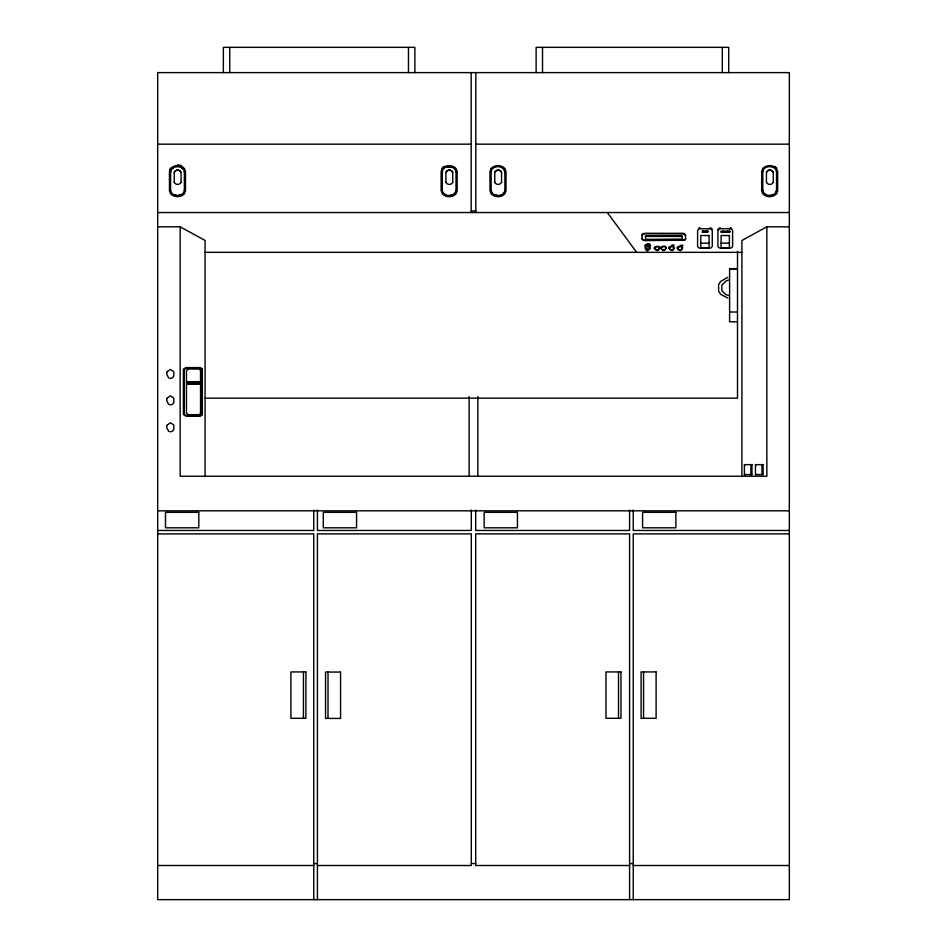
<?xml version="1.0" encoding="UTF-8"?>
<svg xmlns="http://www.w3.org/2000/svg" width="947" height="947" viewBox="0 0 947 947"><rect width="100%" height="100%" fill="white"/><g stroke="black" fill="none" stroke-linecap="round" stroke-linejoin="round"><path stroke-width="1.42" d="M685.592 238.372L685.533 238.715A2.072 1.634 0 0 1 684.87 239.591L684.113 239.958M645.179 245.924L647.701 244.302L650.222 245.924M645.404 236.43L682.313 236.43M671.66 245.522L674.063 245.273L671.66 245.285M682.716 245.403L680.348 245.533L682.751 245.522M723.638 231.494L724.23 232.216L724.798 231.47M169.477 170.945L170.211 168.897M170.614 171.738L171.537 169.182L174.047 167.205M183.434 193.105L184.357 190.454M442.285 171.738L443.196 169.075L445.717 167.205M455.105 193.105L456.016 190.454M491.126 171.738L492.049 169.075L494.571 167.205M503.958 193.105L504.869 190.454M762.797 171.738L763.72 169.075L766.23 167.205M776.54 190.454L775.617 193.01C772.503 196.301 766.833 196.301 763.72 193.01M727.497 231.068L726.941 232.394L726.373 231.411C725.935 234.359 724.692 229.044 725.899 232.098L727.225 231.068C728.965 230.89 728.586 232.394 727.639 232.394L727.639 231.068M650.033 248.659L649.109 249.369M183.434 193.01L180.913 194.975L177.48 195.662L174.047 194.975L171.537 193.01M442.249 167.879L444.238 166.4M455.105 193.01L452.583 194.975L449.15 195.662L445.717 194.881L443.196 193.01M501.437 194.975L503.958 193.01M665.386 249.085C669.02 245.285 657.952 245.249 661.551 249.085M721.874 232.346L721.034 232.394L721.034 231.068L722.159 231.944M658.532 249.31C663.492 244.847 649.831 245.971 655.975 249.463M681.461 249.31C686.386 245.356 673.53 245.32 678.431 249.31M789.324 226.818L766.845 226.818L741.915 240.479L741.915 476.815M704.106 231.861L705.551 231.364L704.651 230.985L704.023 232.133L705.669 231.672L704.225 232.027M727.734 277.341L720.821 281.33L718.607 284.491L718.607 291.297L720.809 294.41L727.9 298.08M728.788 279.898L725.816 281.141L721.839 285.236L721.839 290.646L725.757 294.517L728.693 295.547M646.138 246.256L647.677 245.628C653.714 247.818 640.148 245.9 649.228 246.256M646.138 246.587L647.677 245.96L649.228 246.587M646.138 248.457L647.677 249.085L649.228 248.457L647.677 249.416L646.138 248.457L649.228 248.457M672.69 249.463C678.857 245.995 665.208 244.823 670.121 249.31M180.913 194.881L177.48 195.567L174.047 194.881M446.866 166.98L452.583 167.205L455.105 169.075L456.016 171.738M445.717 167.311L449.15 166.625L452.583 167.311L455.105 169.182M494.571 167.311L498.004 166.518L501.437 167.311L503.958 169.182L504.869 171.632L504.869 190.548M449.15 195.567L452.583 194.881M492.049 193.01L494.571 194.975L498.004 195.662L501.437 194.881M766.23 167.311L769.674 166.518L773.107 167.311M769.674 195.662L773.107 194.975L775.617 193.105L776.54 190.548L776.54 171.632M648.671 249.523L646.73 249.523M683.651 240.065L644.043 240.065M657.561 249.57L656.484 249.57M664.013 249.57L662.936 249.57M672.181 249.57L671.103 249.57M680.491 249.57L679.401 249.57M751.965 464.646L744.401 464.669L744.401 474.565L751.965 474.53L751.965 464.646L750.9 464.646L750.9 474.53L751.965 474.53M763.057 464.646L755.457 464.669L755.457 474.554L763.057 474.518L763.057 464.646L762.004 464.646L762.004 474.518L763.057 474.518M157.675 144.157L471.18 144.157M475.82 144.157L789.324 144.157M471.18 210.944L475.82 210.944M157.675 212.53L789.324 212.53M157.675 226.818L180.155 226.818L205.085 240.479L205.085 476.815M729.19 231.802C729.841 233.601 730.906 230.535 728.93 231.068C727.923 233.826 730.942 230.275 729.19 231.766M707.397 231.21C707.598 233.826 709.421 230.05 706.959 231.021L706.202 231.577C705.917 229.612 705.941 233.791 706.202 231.766L707.22 232.346L707.397 231.021M700.756 243.178L709.054 243.178M721.105 243.178L729.403 243.178M646.138 248.789L649.228 248.789M205.085 252.34L741.915 252.34M737.5 268.628L729.604 268.628L729.604 321.791L737.5 321.791M729.604 269.22L737.5 269.22M729.604 312.025L737.5 312.025M186.452 381.665L200.539 381.665M186.452 384.269L200.539 384.269M205.085 398.178L737.5 398.178L737.5 251.298M744.401 464.669L745.455 464.669M755.457 464.669L756.511 464.669M755.457 474.554L756.511 474.554M744.401 474.565L745.455 474.565M157.675 510.824L789.324 510.824M157.675 530.462L313.765 530.462L313.765 510.007M789.324 530.462L633.235 530.462L633.235 510.007M157.675 533.883L313.765 533.883L313.765 899.65M789.324 533.883L633.235 533.883L633.235 899.65M313.765 863.569L317.411 863.569M471.298 863.569L475.702 863.569M629.589 863.569L633.235 863.569M157.675 865.511L313.765 865.511M317.411 865.511L471.298 865.511L471.298 533.883L317.411 533.883L317.411 899.65M629.589 865.511L475.702 865.511L475.702 533.883L629.589 533.883L629.589 899.65M633.235 865.511L789.324 865.511M494.571 194.881L498.004 195.567M177.48 164.873L181.398 165.654M643.593 239.958L642.161 238.727M646.292 249.369L645.179 248.031M774.575 166.4L776.576 167.879M773.107 167.205L775.617 169.182L776.54 171.738M766.23 194.975L763.72 193.105L762.797 190.454M501.437 167.205L503.958 169.075L504.869 171.738M445.717 194.975L443.196 193.105L442.285 190.454M180.913 167.205L183.434 169.075L184.357 171.738M183.434 169.182C180.297 165.832 174.674 165.832 171.537 169.182L170.614 171.632L170.614 190.548M636.644 252.34L607.323 212.53M491.126 190.454L492.049 193.105M170.614 190.454L171.537 193.105M685.592 235.543L683.189 233.814L644.516 233.814L642.528 234.572A2.107 1.657 0 0 0 642.113 235.543M642.113 238.372L642.528 239.875L644.516 240.633L684.87 240.124A2.072 1.634 0 0 0 685.533 239.248L685.533 234.655L683.675 233.317L644.516 233.282L642.528 234.027A2.107 1.657 0 0 0 642.113 235.01L642.113 238.916M766.443 182.416L766.443 172.318A3.658 3.634 0 0 1 773.249 172.318L773.249 182.416M766.845 226.818L766.845 476.234L180.155 476.234L180.155 226.818M762.797 171.632L762.797 190.548M728.717 72.611L728.717 47.35L536.12 47.35L536.12 72.611M722.312 47.35L722.312 72.611M643.558 671.932L643.558 718.299M629.589 510.007L629.589 530.462L475.702 530.462L475.702 510.007M618.509 671.932L618.509 718.299M542.524 47.35L542.524 72.611M494.772 182.416L494.772 172.318A3.658 3.634 0 0 1 501.579 172.318L501.579 182.416M491.126 171.632L491.126 190.548M477.856 396.592L477.856 476.187M475.82 72.611L475.82 212.53M471.298 510.007L471.298 530.462L317.411 530.462L317.411 510.007M471.18 72.611L471.18 212.53M469.144 396.592L469.144 476.187M456.016 171.632L456.016 190.548M445.919 182.416L445.919 172.318A3.658 3.634 0 0 1 452.725 172.318L452.725 182.416M442.285 171.632L442.285 190.548M414.869 72.611L414.869 47.35L223.362 47.35L223.362 72.611M408.465 47.35L408.465 72.611M328.017 672.062L328.017 718.43M303.442 671.932L303.442 718.299M229.766 47.35L229.766 72.611M184.357 171.632L184.357 190.548M174.248 182.416L174.248 172.318A3.658 3.634 0 0 1 181.055 172.318L181.055 182.416M730.291 227.73A3.101 2.439 0 0 1 731.629 228.298M717.933 229.872A3.101 2.439 0 0 1 718.442 228.748M718.939 228.298A3.101 2.439 0 0 1 720.265 227.73M709.942 227.73A3.101 2.439 0 0 1 712.108 229.281M698.59 228.298A3.101 2.439 0 0 1 699.916 227.73M773.249 182.321A3.752 3.717 0 0 1 766.443 182.321M766.443 172.425A3.658 3.634 0 0 1 773.249 172.425M501.579 182.321A3.752 3.717 0 0 1 494.772 182.321M494.772 172.425A3.658 3.634 0 0 1 501.579 172.425M452.725 182.321A3.752 3.717 0 0 1 445.919 182.321M445.919 172.425A3.658 3.634 0 0 1 452.725 172.425M181.055 182.321A3.752 3.717 0 0 1 174.248 182.321M174.248 172.425A3.658 3.634 0 0 1 181.055 172.425M654.353 248.102C659.005 255.868 662.651 242.136 654.353 248.102M660.805 248.102C665.457 255.868 669.103 242.136 660.805 248.102M668.973 248.102C673.625 255.868 677.271 242.136 668.973 248.102M677.283 248.102C681.935 255.868 685.581 242.136 677.283 248.102M645.227 244.977C645.463 260.851 656.804 238.608 645.227 244.977M167.169 371.674L166.648 373.935L168.578 377.853L170.496 378.457L172.425 377.853L173.822 376.196L173.822 371.674L170.496 369.413L167.169 371.674M167.169 398.131L166.648 400.392L168.578 404.31L170.496 404.914L172.425 404.31L173.822 402.653L173.822 398.131L170.496 395.87L167.169 398.131M167.169 425.025L166.648 427.286L168.578 431.205L170.496 431.82L172.425 431.205L173.822 429.559L173.822 425.025L170.496 422.764L167.169 425.025M723.307 231.589C724.668 234.229 726.006 229.659 723.342 231.518M645.44 235.767L645.818 239.402L682.313 239.082L681.899 235.59L645.44 235.767M170.578 168.483L169.477 171.537L169.477 190.749L170.578 193.804C174.189 197.674 180.782 197.674 184.393 193.804L185.494 190.749L185.494 171.537L184.393 168.483C180.782 164.612 174.189 164.612 170.578 168.483M442.249 168.483L441.136 171.537L441.136 190.749L442.249 193.804C445.859 197.674 452.441 197.674 456.063 193.804L457.164 190.749L457.164 171.537L456.063 168.483C452.441 164.612 445.859 164.612 442.249 168.483M491.091 168.483L489.99 171.537L489.99 190.749L491.091 193.804C494.713 197.674 501.294 197.674 504.905 193.804L506.018 190.749L506.018 171.537L504.905 168.483C501.294 164.612 494.713 164.612 491.091 168.483M762.761 168.483L761.66 171.537L761.66 190.749L762.761 193.804C766.372 197.674 772.965 197.674 776.576 193.804L777.676 190.749L777.676 171.537L776.576 168.483C772.965 164.612 766.372 164.612 762.761 168.483M188.394 369.034L186.452 370.537L186.452 413.2L188.394 414.703L198.941 414.703L200.539 413.46L200.539 370.265L198.941 369.034L188.394 369.034M186.689 368.075L184.239 369.626L184.239 414.111L186.689 415.662L200.042 415.662L202.054 414.395L202.054 369.342L200.042 368.075L186.689 368.075M185.991 367.602L183.375 369.152L183.375 414.585L185.991 416.135L200.196 416.135L202.338 414.857L202.338 368.88L200.196 367.602L185.991 367.602M789.324 72.611L157.675 72.611L157.675 899.65L789.324 899.65L789.324 72.611M709.196 228.748L700.673 228.748A3.101 2.439 0 0 0 697.596 230.961L697.596 246.042A3.101 2.439 0 0 0 700.673 248.256L709.196 248.256A3.101 2.439 0 0 0 712.274 246.042L712.274 230.961A3.101 2.439 0 0 0 709.196 228.748M729.545 228.748L721.022 228.748A3.101 2.439 0 0 0 717.933 230.961L717.933 246.042A3.101 2.439 0 0 0 721.022 248.256L729.545 248.256A3.101 2.439 0 0 0 732.623 246.042L732.623 230.961A3.101 2.439 0 0 0 729.545 228.748M702.473 231.021L702.189 232.346L703.076 232.346L702.473 231.021M703.562 231.021L703.29 232.346L703.562 231.021M722.656 231.068L722.383 232.394L723.271 232.394L722.656 231.068M709.054 235.519L700.756 235.519L700.756 247.83L709.054 247.83L709.054 235.519M729.403 235.519L721.105 235.519L721.105 247.83L729.403 247.83L729.403 235.519M200.208 381.878L187.115 381.878L187.115 384.056L200.208 384.056L200.208 381.878M199.486 382.268L188.098 382.268L188.098 383.665L199.486 383.665L199.486 382.268M198.787 512.339L165.476 512.339L165.476 527.81L198.787 527.81L198.787 512.339M356.581 512.339L323.282 512.339L323.282 527.81L356.581 527.81L356.581 512.339M517.441 512.339L484.142 512.339L484.142 527.81L517.441 527.81L517.441 512.339M675.886 512.339L642.587 512.339L642.587 527.81L675.886 527.81L675.886 512.339M305.905 671.932L290.895 671.932L290.895 718.299L305.905 718.299L305.905 671.932M620.972 671.932L605.962 671.932L605.962 718.299L620.972 718.299L620.972 671.932M656.105 671.932L641.095 671.932L641.095 718.299L656.105 718.299L656.105 671.932M340.565 672.062L325.543 672.062L325.543 718.43L340.565 718.43L340.565 672.062"/></g></svg>
